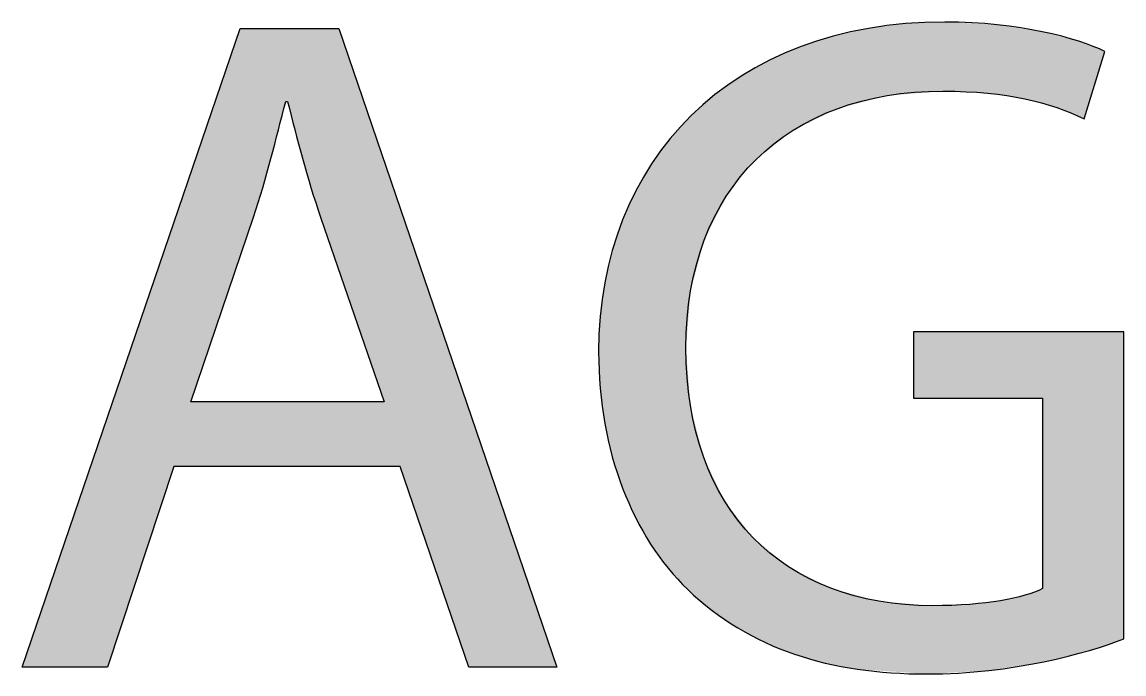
# Model space of a CAD drawing. Extents: x 0 to 360, y -268 to 0.
# Drawn here: x 327.303 to 330.787, y -194.021 to -191.958 of the extents above; entities that cross this region are included whole.
import ezdxf

# ---------------------------------------------------------------- set-up
doc = ezdxf.new("R2010")
doc.units = 0
doc.layers.add('LAYER_1', color=7, linetype='CONTINUOUS')

# ---------------------------------------------------------------- blocks, each defined once
blk = doc.blocks.new('*U409')
at = {"layer": 'LAYER_1', "color": 250}
for points in [[(327.9927, -192.7002), (327.837, -192.4354), (327.9927, -191.9792)], [(328.1429, -192.21), (328.1429, -191.9792), (328.1896, -192.3889)], [(328.1896, -192.3889), (328.1896, -191.9792), (328.2477, -192.5789)], [(328.2477, -192.5789), (328.2477, -191.9792), (328.3049, -192.7449)], [(328.3049, -192.7449), (328.3049, -191.9792), (328.4482, -193.1608)], [(327.837, -193.3648), (327.7826, -192.5949), (327.837, -192.4354)], [(328.4992, -193.3648), (328.4992, -192.549), (328.7155, -194)], [(327.7826, -193.3648), (327.5731, -193.2086), (327.7826, -192.5949)], [(327.5731, -194), (327.303, -194), (327.5731, -193.2086)]]:
    blk.add_solid(points, dxfattribs=at)
at = {"layer": 'LAYER_1', "color": 250, "extrusion": (0, 0, -1)}
for points in [[(-327.9927, -192.7002), (-327.9927, -191.9792), (-328.0348, -192.5758)], [(-328.0348, -192.5758), (-327.9927, -191.9792), (-328.0348, -191.9792)], [(-328.0348, -192.5758), (-328.0348, -191.9792), (-328.0901, -192.3908)], [(-328.0901, -192.3908), (-328.0348, -191.9792), (-328.0901, -191.9792)], [(-328.0901, -192.3908), (-328.0901, -191.9792), (-328.1367, -192.21)], [(-328.1367, -192.21), (-328.0901, -191.9792), (-328.1367, -191.9792)], [(-328.1367, -192.21), (-328.1367, -191.9792), (-328.1429, -192.21)], [(-328.1429, -192.21), (-328.1367, -191.9792), (-328.1429, -191.9792)], [(-328.1896, -192.3889), (-328.1429, -191.9792), (-328.1896, -191.9792)], [(-328.2477, -192.5789), (-328.1896, -191.9792), (-328.2477, -191.9792)], [(-328.3049, -192.7449), (-328.2477, -191.9792), (-328.3049, -191.9792)], [(-328.4482, -193.1608), (-328.3049, -191.9792), (-328.4482, -192.3995)], [(-328.4482, -193.3648), (-328.4482, -192.3995), (-328.4992, -193.3648)], [(-328.4992, -193.3648), (-328.4482, -192.3995), (-328.4992, -192.549)], [(-327.837, -193.1608), (-327.837, -192.4354), (-327.9927, -192.7002)], [(-328.7155, -194), (-328.4992, -192.549), (-328.7155, -193.1836)], [(-327.7826, -193.3648), (-327.7826, -192.5949), (-327.837, -193.3648)], [(-327.837, -193.3648), (-327.837, -193.1608), (-327.9927, -193.3648)], [(-327.9927, -193.3648), (-327.837, -193.1608), (-327.9927, -193.1608)], [(-327.9927, -193.3648), (-327.9927, -193.1608), (-328.0348, -193.3648)], [(-328.0348, -193.3648), (-327.9927, -193.1608), (-328.0348, -193.1608)], [(-328.0348, -193.3648), (-328.0348, -193.1608), (-328.0901, -193.3648)], [(-328.0901, -193.3648), (-328.0348, -193.1608), (-328.0901, -193.1608)], [(-328.0901, -193.3648), (-328.0901, -193.1608), (-328.1367, -193.3648)], [(-328.1367, -193.3648), (-328.0901, -193.1608), (-328.1367, -193.1608)], [(-328.1367, -193.3648), (-328.1367, -193.1608), (-328.1429, -193.3648)], [(-328.1429, -193.3648), (-328.1367, -193.1608), (-328.1429, -193.1608)], [(-328.1429, -193.3648), (-328.1429, -193.1608), (-328.1896, -193.3648)], [(-328.1896, -193.3648), (-328.1429, -193.1608), (-328.1896, -193.1608)], [(-328.1896, -193.3648), (-328.1896, -193.1608), (-328.2477, -193.3648)], [(-328.2477, -193.3648), (-328.1896, -193.1608), (-328.2477, -193.1608)], [(-328.2477, -193.3648), (-328.2477, -193.1608), (-328.3049, -193.3648)], [(-328.3049, -193.3648), (-328.2477, -193.1608), (-328.3049, -193.1608)], [(-328.3049, -193.3648), (-328.3049, -193.1608), (-328.4482, -193.3648)], [(-328.4482, -193.3648), (-328.3049, -193.1608), (-328.4482, -193.1608)], [(-328.7155, -194), (-328.7155, -193.1836), (-328.9939, -194)], [(-327.5731, -194), (-327.5731, -193.2086), (-327.7826, -193.3648)]]:
    blk.add_solid(points, dxfattribs=at)
blk = doc.blocks.new('*U410')
at = {"layer": 'LAYER_1', "color": 250}
for points in [[(329.9446, -192.2161), (329.8803, -192.0004), (329.9446, -191.9863)], [(329.9793, -192.2069), (329.9446, -191.9863), (329.9793, -191.9786)], [(330.0122, -192.1983), (329.9793, -191.9786), (330.0122, -191.9744)], [(330.0387, -192.1914), (330.0122, -191.9744), (330.0387, -191.971)], [(330.097, -192.1867), (330.0387, -191.971), (330.097, -191.9636)], [(330.1218, -192.1847), (330.097, -191.9636), (330.1218, -191.9626)], [(330.1638, -192.1813), (330.1218, -191.9626), (330.1638, -191.9608)], [(330.1817, -192.1799), (330.1638, -191.9608), (330.1817, -191.9601)], [(330.2148, -192.1772), (330.1817, -191.9601), (330.2148, -191.9587)], [(330.221, -192.1775), (330.2148, -191.9587), (330.221, -191.9585)], [(330.2148, -192.1772), (330.2148, -191.9587), (330.221, -192.1775)], [(330.221, -192.1775), (330.221, -191.9585), (330.2998, -192.1811)], [(330.2998, -192.1811), (330.2998, -191.9626), (330.3555, -192.1837)], [(330.3555, -192.1837), (330.3555, -191.9655), (330.3599, -192.1844)], [(330.3599, -192.1844), (330.3599, -191.9657), (330.3865, -192.1884)], [(330.3865, -192.1884), (330.3865, -191.9671), (330.3973, -192.19)], [(330.3973, -192.19), (330.3973, -191.9688), (330.4741, -192.2017)], [(330.4741, -192.2017), (330.4741, -191.9807), (330.4742, -192.2017)], [(330.4742, -192.2017), (330.4742, -191.9807), (330.5293, -192.2168)], [(329.8426, -192.2514), (329.7639, -192.0367), (329.8426, -192.0114)], [(329.86, -192.2429), (329.8426, -192.0114), (329.86, -192.0058)], [(329.8682, -192.2388), (329.86, -192.0058), (329.8682, -192.0031)], [(329.8803, -192.2329), (329.8682, -192.0031), (329.8803, -192.0004)], [(330.5293, -192.2168), (330.5293, -191.9892), (330.5297, -192.2169)], [(330.5297, -192.2169), (330.5297, -191.9893), (330.534, -192.2181)], [(330.534, -192.2181), (330.534, -191.9905), (330.5749, -192.2293)], [(330.5749, -192.2293), (330.5749, -192.0011), (330.6445, -192.2576)], [(330.6445, -192.2576), (330.6445, -192.0192), (330.6613, -192.2644)], [(329.7269, -192.3123), (329.6667, -192.0791), (329.7269, -192.0529)], [(329.7416, -192.3007), (329.7269, -192.0529), (329.7416, -192.0465)], [(329.7456, -192.2987), (329.7416, -192.0465), (329.7456, -192.0447)], [(329.7639, -192.2898), (329.7456, -192.0447), (329.7639, -192.0367)], [(329.6537, -192.3701), (329.6242, -192.103), (329.6537, -192.0864)], [(329.6667, -192.3599), (329.6537, -192.0864), (329.6667, -192.0791)], [(329.6143, -192.4043), (329.5767, -192.1297), (329.6143, -192.1085)], [(329.6242, -192.3934), (329.6143, -192.1085), (329.6242, -192.103)], [(329.5298, -192.5099), (329.524, -192.167), (329.5298, -192.1629)], [(329.5668, -192.4588), (329.5298, -192.1629), (329.5668, -192.1367)], [(329.574, -192.4488), (329.5668, -192.1367), (329.574, -192.1316)], [(329.5767, -192.4458), (329.574, -192.1316), (329.5767, -192.1297)], [(329.4849, -192.5997), (329.4602, -192.2181), (329.4849, -192.1963)], [(329.4941, -192.5812), (329.4849, -192.1963), (329.4941, -192.1882)], [(329.524, -192.5214), (329.4941, -192.1882), (329.524, -192.167)], [(329.4576, -192.6589), (329.4193, -192.2541), (329.4576, -192.2204)], [(329.4602, -192.649), (329.4576, -192.2204), (329.4602, -192.2181)], [(329.408, -192.9224), (329.4025, -192.2726), (329.408, -192.2665)], [(329.4165, -192.8178), (329.408, -192.2665), (329.4165, -192.2572)], [(329.4172, -192.8094), (329.4165, -192.2572), (329.4172, -192.2565)], [(329.4193, -192.8014), (329.4172, -192.2565), (329.4193, -192.2541)], [(329.4025, -193.7484), (329.3525, -192.3271), (329.4025, -192.2726)], [(329.346, -193.6868), (329.2938, -192.4068), (329.346, -192.3359)], [(329.3525, -193.6939), (329.346, -192.3359), (329.3525, -192.3271)], [(329.346, -193.6868), (329.346, -192.3359), (329.3525, -193.6939)], [(329.3525, -193.6939), (329.3525, -192.3271), (329.4025, -193.7484)], [(329.2938, -193.6146), (329.2907, -192.4121), (329.2938, -192.4068)], [(329.2938, -193.6146), (329.2938, -192.4068), (329.346, -193.6868)], [(329.2907, -193.6103), (329.2435, -192.4927), (329.2907, -192.4121)], [(329.2907, -193.6103), (329.2907, -192.4121), (329.2938, -193.6146)], [(329.2425, -193.5255), (329.202, -192.5843), (329.2425, -192.495)], [(329.2435, -193.5273), (329.2425, -192.495), (329.2435, -192.4927)], [(329.2425, -193.5255), (329.2425, -192.495), (329.2435, -193.5273)], [(329.2435, -193.5273), (329.2435, -192.4927), (329.2907, -193.6103)], [(329.2019, -193.433), (329.1695, -192.6803), (329.2019, -192.5845)], [(329.202, -193.4332), (329.2019, -192.5845), (329.202, -192.5843)], [(329.2019, -193.433), (329.2019, -192.5845), (329.202, -193.4332)], [(329.202, -193.4332), (329.202, -192.5843), (329.2425, -193.5255)], [(329.1691, -193.332), (329.1458, -192.7822), (329.1691, -192.6816)], [(329.1695, -193.334), (329.1691, -192.6816), (329.1695, -192.6803)], [(329.1691, -193.332), (329.1691, -192.6816), (329.1695, -193.334)], [(329.1695, -193.334), (329.1695, -192.6803), (329.2019, -193.433)], [(329.1454, -193.2256), (329.1312, -192.8896), (329.1454, -192.7838)], [(329.1458, -193.2285), (329.1454, -192.7838), (329.1458, -192.7822)], [(329.1454, -193.2256), (329.1454, -192.7838), (329.1458, -193.2285)], [(329.1458, -193.2285), (329.1458, -192.7822), (329.1691, -193.332)], [(329.131, -193.1143), (329.1262, -193.0017), (329.131, -192.8906)], [(329.1312, -193.1175), (329.131, -192.8906), (329.1312, -192.8896)], [(329.131, -193.1143), (329.131, -192.8906), (329.1312, -193.1175)], [(329.1312, -193.1175), (329.1312, -192.8896), (329.1454, -193.2256)], [(329.4025, -193.7484), (329.4025, -192.9899), (329.408, -193.7544)], [(329.408, -193.7544), (329.408, -193.0615), (329.4165, -193.7617)], [(329.4165, -193.7617), (329.4165, -193.1722), (329.4172, -193.7623)], [(329.4172, -193.7623), (329.4172, -193.1749), (329.4193, -193.7641)], [(329.4193, -193.7641), (329.4193, -193.1833), (329.4576, -193.7968)], [(329.4576, -193.7968), (329.4576, -193.3336), (329.4602, -193.799)], [(329.4602, -193.799), (329.4602, -193.3392), (329.4849, -193.8201)], [(329.4849, -193.8201), (329.4849, -193.391), (329.4941, -193.8264)], [(329.4941, -193.8264), (329.4941, -193.4104), (329.524, -193.8467)], [(329.524, -193.8467), (329.524, -193.4732), (329.5298, -193.8506)], [(329.5298, -193.8506), (329.5298, -193.4807), (329.5668, -193.8758)], [(329.5668, -193.8758), (329.5668, -193.5284), (329.574, -193.8796)], [(329.574, -193.8796), (329.574, -193.5378), (329.5767, -193.881)], [(329.5767, -193.881), (329.5767, -193.5412), (329.6143, -193.901)], [(329.6143, -193.901), (329.6143, -193.5899), (329.6242, -193.9062)], [(329.6242, -193.9062), (329.6242, -193.598), (329.6537, -193.9219)], [(329.6537, -193.9219), (329.6537, -193.6223), (329.6667, -193.9271)], [(329.6667, -193.9271), (329.6667, -193.633), (329.7269, -193.9512)], [(329.7269, -193.9512), (329.7269, -193.6825), (329.7416, -193.9571)], [(329.7416, -193.9571), (329.7416, -193.69), (329.7456, -193.9587)], [(329.7456, -193.9587), (329.7456, -193.6921), (329.7639, -193.964)], [(329.7639, -193.964), (329.7639, -193.7013), (329.8426, -193.9867)], [(329.8426, -193.9867), (329.8426, -193.7412), (329.86, -193.99)], [(329.86, -193.99), (329.86, -193.7501), (329.8682, -193.9916)], [(329.8682, -193.9916), (329.8682, -193.7523), (329.8803, -193.9939)], [(329.8803, -193.9939), (329.8803, -193.7556), (329.9446, -194.0062)], [(330.5293, -193.9835), (330.4742, -193.7723), (330.5293, -193.7515)], [(330.5297, -193.9834), (330.5293, -193.7515), (330.5297, -193.7513)], [(329.9446, -194.0062), (329.9446, -193.773), (329.9793, -194.0086)], [(329.9793, -194.0086), (329.9793, -193.7825), (330.0122, -194.0109)], [(330.0122, -194.0109), (330.0122, -193.7914), (330.0387, -194.0127)], [(330.0387, -194.0127), (330.0387, -193.7936), (330.097, -194.0168)], [(330.097, -194.0168), (330.097, -193.7984), (330.1218, -194.0185)], [(330.1218, -194.0185), (330.1218, -193.8004), (330.1638, -194.0214)], [(330.3555, -194.0106), (330.2998, -193.8012), (330.3555, -193.7946)], [(330.3599, -194.0104), (330.3555, -193.7946), (330.3599, -193.794)], [(330.3865, -194.0061), (330.3599, -193.794), (330.3865, -193.7909)], [(330.3973, -194.0044), (330.3865, -193.7909), (330.3973, -193.7896)], [(330.4741, -193.9922), (330.3973, -193.7896), (330.4741, -193.7724)], [(330.4742, -193.9922), (330.4741, -193.7724), (330.4742, -193.7723)], [(330.2148, -194.0185), (330.1817, -193.8054), (330.2148, -193.8042)], [(330.221, -194.0182), (330.2148, -193.8042), (330.221, -193.804)], [(330.2998, -194.0138), (330.221, -193.804), (330.2998, -193.8012)]]:
    blk.add_solid(points, dxfattribs=at)
at = {"layer": 'LAYER_1', "color": 250, "extrusion": (0, 0, -1)}
for points in [[(-329.9446, -192.2161), (-329.9446, -191.9863), (-329.9793, -192.2069)], [(-329.9793, -192.2069), (-329.9793, -191.9786), (-330.0122, -192.1983)], [(-330.0122, -192.1983), (-330.0122, -191.9744), (-330.0387, -192.1914)], [(-330.0387, -192.1914), (-330.0387, -191.971), (-330.097, -192.1867)], [(-330.097, -192.1867), (-330.097, -191.9636), (-330.1218, -192.1847)], [(-330.1218, -192.1847), (-330.1218, -191.9626), (-330.1638, -192.1813)], [(-330.1638, -192.1813), (-330.1638, -191.9608), (-330.1817, -192.1799)], [(-330.1817, -192.1799), (-330.1817, -191.9601), (-330.2148, -192.1772)], [(-330.2998, -192.1811), (-330.221, -191.9585), (-330.2998, -191.9626)], [(-330.3555, -192.1837), (-330.2998, -191.9626), (-330.3555, -191.9655)], [(-330.3599, -192.1844), (-330.3555, -191.9655), (-330.3599, -191.9657)], [(-330.3865, -192.1884), (-330.3599, -191.9657), (-330.3865, -191.9671)], [(-330.3973, -192.19), (-330.3865, -191.9671), (-330.3973, -191.9688)], [(-330.4741, -192.2017), (-330.3973, -191.9688), (-330.4741, -191.9807)], [(-330.4742, -192.2017), (-330.4741, -191.9807), (-330.4742, -191.9807)], [(-330.5293, -192.2168), (-330.4742, -191.9807), (-330.5293, -191.9892)], [(-329.8426, -192.2514), (-329.8426, -192.0114), (-329.86, -192.2429)], [(-329.86, -192.2429), (-329.86, -192.0058), (-329.8682, -192.2388)], [(-329.8682, -192.2388), (-329.8682, -192.0031), (-329.8803, -192.2329)], [(-329.8803, -192.2329), (-329.8803, -192.0004), (-329.9446, -192.2161)], [(-330.5297, -192.2169), (-330.5293, -191.9892), (-330.5297, -191.9893)], [(-330.534, -192.2181), (-330.5297, -191.9893), (-330.534, -191.9905)], [(-330.5749, -192.2293), (-330.534, -191.9905), (-330.5749, -192.0011)], [(-330.6445, -192.2576), (-330.5749, -192.0011), (-330.6445, -192.0192)], [(-330.6613, -192.2644), (-330.6445, -192.0192), (-330.6613, -192.0258)], [(-329.7269, -192.3123), (-329.7269, -192.0529), (-329.7416, -192.3007)], [(-329.7416, -192.3007), (-329.7416, -192.0465), (-329.7456, -192.2987)], [(-329.7456, -192.2987), (-329.7456, -192.0447), (-329.7639, -192.2898)], [(-329.7639, -192.2898), (-329.7639, -192.0367), (-329.8426, -192.2514)], [(-330.6613, -192.2644), (-330.6613, -192.0258), (-330.6789, -192.2077)], [(-330.6789, -192.2077), (-330.6613, -192.0258), (-330.6789, -192.0326)], [(-330.6789, -192.2077), (-330.6789, -192.0326), (-330.7274, -192.0515)], [(-329.6537, -192.3701), (-329.6537, -192.0864), (-329.6667, -192.3599)], [(-329.6667, -192.3599), (-329.6667, -192.0791), (-329.7269, -192.3123)], [(-329.6143, -192.4043), (-329.6143, -192.1085), (-329.6242, -192.3934)], [(-329.6242, -192.3934), (-329.6242, -192.103), (-329.6537, -192.3701)], [(-329.5298, -192.5099), (-329.5298, -192.1629), (-329.5668, -192.4588)], [(-329.5668, -192.4588), (-329.5668, -192.1367), (-329.574, -192.4488)], [(-329.574, -192.4488), (-329.574, -192.1316), (-329.5767, -192.4458)], [(-329.5767, -192.4458), (-329.5767, -192.1297), (-329.6143, -192.4043)], [(-329.4849, -192.5997), (-329.4849, -192.1963), (-329.4941, -192.5812)], [(-329.4941, -192.5812), (-329.4941, -192.1882), (-329.524, -192.5214)], [(-329.524, -192.5214), (-329.524, -192.167), (-329.5298, -192.5099)], [(-329.4576, -192.6589), (-329.4576, -192.2204), (-329.4602, -192.649)], [(-329.4602, -192.649), (-329.4602, -192.2181), (-329.4849, -192.5997)], [(-329.408, -192.9224), (-329.408, -192.2665), (-329.4165, -192.8178)], [(-329.4165, -192.8178), (-329.4165, -192.2572), (-329.4172, -192.8094)], [(-329.4172, -192.8094), (-329.4172, -192.2565), (-329.4193, -192.8014)], [(-329.4193, -192.8014), (-329.4193, -192.2541), (-329.4576, -192.6589)], [(-329.4025, -192.9899), (-329.4025, -192.2726), (-329.408, -192.9224)], [(-330.1218, -193.1488), (-330.1218, -192.939), (-330.1638, -193.1488)], [(-330.1638, -193.1488), (-330.1218, -192.939), (-330.1638, -192.939)], [(-330.1638, -193.1488), (-330.1638, -192.939), (-330.1817, -193.1488)], [(-330.1817, -193.1488), (-330.1638, -192.939), (-330.1817, -192.939)], [(-330.1817, -193.1488), (-330.1817, -192.939), (-330.2148, -193.1488)], [(-330.2148, -193.1488), (-330.1817, -192.939), (-330.2148, -192.939)], [(-330.2148, -193.1488), (-330.2148, -192.939), (-330.221, -193.1488)], [(-330.221, -193.1488), (-330.2148, -192.939), (-330.221, -192.939)], [(-330.221, -193.1488), (-330.221, -192.939), (-330.2998, -193.1488)], [(-330.2998, -193.1488), (-330.221, -192.939), (-330.2998, -192.939)], [(-330.2998, -193.1488), (-330.2998, -192.939), (-330.3555, -193.1488)], [(-330.3555, -193.1488), (-330.2998, -192.939), (-330.3555, -192.939)], [(-330.3555, -193.1488), (-330.3555, -192.939), (-330.3599, -193.1488)], [(-330.3599, -193.1488), (-330.3555, -192.939), (-330.3599, -192.939)], [(-330.3599, -193.1488), (-330.3599, -192.939), (-330.3865, -193.1488)], [(-330.3865, -193.1488), (-330.3599, -192.939), (-330.3865, -192.939)], [(-330.3865, -193.1488), (-330.3865, -192.939), (-330.3973, -193.1488)], [(-330.3973, -193.1488), (-330.3865, -192.939), (-330.3973, -192.939)], [(-330.3973, -193.1488), (-330.3973, -192.939), (-330.4741, -193.1488)], [(-330.4741, -193.1488), (-330.3973, -192.939), (-330.4741, -192.939)], [(-330.4741, -193.1488), (-330.4741, -192.939), (-330.4742, -193.1488)], [(-330.4742, -193.1488), (-330.4741, -192.939), (-330.4742, -192.939)], [(-330.4742, -193.1488), (-330.4742, -192.939), (-330.5293, -193.1488)], [(-330.5293, -193.1488), (-330.4742, -192.939), (-330.5293, -192.939)], [(-330.5293, -193.1488), (-330.5293, -192.939), (-330.5297, -193.1488)], [(-330.5297, -193.1488), (-330.5293, -192.939), (-330.5297, -192.939)], [(-330.5297, -193.9834), (-330.5297, -192.939), (-330.534, -193.9827)], [(-330.534, -193.9827), (-330.5297, -192.939), (-330.534, -192.939)], [(-330.534, -193.9827), (-330.534, -192.939), (-330.5749, -193.9726)], [(-330.5749, -193.9726), (-330.534, -192.939), (-330.5749, -192.939)], [(-330.5749, -193.9726), (-330.5749, -192.939), (-330.6445, -193.9552)], [(-330.6445, -193.9552), (-330.5749, -192.939), (-330.6445, -192.939)], [(-330.6445, -193.9552), (-330.6445, -192.939), (-330.6613, -193.9511)], [(-330.6613, -193.9511), (-330.6445, -192.939), (-330.6613, -192.939)], [(-330.6613, -193.9511), (-330.6613, -192.939), (-330.6789, -193.9467)], [(-330.6789, -193.9467), (-330.6613, -192.939), (-330.6789, -192.939)], [(-330.6789, -193.9467), (-330.6789, -192.939), (-330.7274, -193.9305)], [(-330.7274, -193.9305), (-330.6789, -192.939), (-330.7274, -192.939)], [(-330.7274, -193.9305), (-330.7274, -192.939), (-330.7874, -193.9105)], [(-330.7874, -193.9105), (-330.7274, -192.939), (-330.7874, -192.939)], [(-329.408, -193.7544), (-329.4025, -192.9899), (-329.408, -193.0615)], [(-329.4165, -193.7617), (-329.408, -193.0615), (-329.4165, -193.1722)], [(-329.4172, -193.7623), (-329.4165, -193.1722), (-329.4172, -193.1749)], [(-329.4193, -193.7641), (-329.4172, -193.1749), (-329.4193, -193.1833)], [(-329.4576, -193.7968), (-329.4193, -193.1833), (-329.4576, -193.3336)], [(-329.4602, -193.799), (-329.4576, -193.3336), (-329.4602, -193.3392)], [(-329.4849, -193.8201), (-329.4602, -193.3392), (-329.4849, -193.391)], [(-329.4941, -193.8264), (-329.4849, -193.391), (-329.4941, -193.4104)], [(-329.524, -193.8467), (-329.4941, -193.4104), (-329.524, -193.4732)], [(-329.5298, -193.8506), (-329.524, -193.4732), (-329.5298, -193.4807)], [(-329.5668, -193.8758), (-329.5298, -193.4807), (-329.5668, -193.5284)], [(-329.574, -193.8796), (-329.5668, -193.5284), (-329.574, -193.5378)], [(-329.5767, -193.881), (-329.574, -193.5378), (-329.5767, -193.5412)], [(-329.6143, -193.901), (-329.5767, -193.5412), (-329.6143, -193.5899)], [(-329.6242, -193.9062), (-329.6143, -193.5899), (-329.6242, -193.598)], [(-329.6537, -193.9219), (-329.6242, -193.598), (-329.6537, -193.6223)], [(-329.6667, -193.9271), (-329.6537, -193.6223), (-329.6667, -193.633)], [(-329.7269, -193.9512), (-329.6667, -193.633), (-329.7269, -193.6825)], [(-329.7416, -193.9571), (-329.7269, -193.6825), (-329.7416, -193.69)], [(-329.7456, -193.9587), (-329.7416, -193.69), (-329.7456, -193.6921)], [(-329.7639, -193.964), (-329.7456, -193.6921), (-329.7639, -193.7013)], [(-329.8426, -193.9867), (-329.7639, -193.7013), (-329.8426, -193.7412)], [(-329.86, -193.99), (-329.8426, -193.7412), (-329.86, -193.7501)], [(-329.8682, -193.9916), (-329.86, -193.7501), (-329.8682, -193.7523)], [(-329.8803, -193.9939), (-329.8682, -193.7523), (-329.8803, -193.7556)], [(-329.9446, -194.0062), (-329.8803, -193.7556), (-329.9446, -193.773)], [(-330.5293, -193.9835), (-330.5293, -193.7515), (-330.5297, -193.9834)], [(-329.9793, -194.0086), (-329.9446, -193.773), (-329.9793, -193.7825)], [(-330.0122, -194.0109), (-329.9793, -193.7825), (-330.0122, -193.7914)], [(-330.0387, -194.0127), (-330.0122, -193.7914), (-330.0387, -193.7936)], [(-330.097, -194.0168), (-330.0387, -193.7936), (-330.097, -193.7984)], [(-330.1218, -194.0185), (-330.097, -193.7984), (-330.1218, -193.8004)], [(-330.1638, -194.0214), (-330.1218, -193.8004), (-330.1638, -193.8039)], [(-330.3555, -194.0106), (-330.3555, -193.7946), (-330.3599, -194.0104)], [(-330.3599, -194.0104), (-330.3599, -193.794), (-330.3865, -194.0061)], [(-330.3865, -194.0061), (-330.3865, -193.7909), (-330.3973, -194.0044)], [(-330.3973, -194.0044), (-330.3973, -193.7896), (-330.4741, -193.9922)], [(-330.4741, -193.9922), (-330.4741, -193.7724), (-330.4742, -193.9922)], [(-330.4742, -193.9922), (-330.4742, -193.7723), (-330.5293, -193.9835)], [(-330.1638, -194.0214), (-330.1638, -193.8039), (-330.1817, -194.0204)], [(-330.1817, -194.0204), (-330.1638, -193.8039), (-330.1817, -193.8054)], [(-330.1817, -194.0204), (-330.1817, -193.8054), (-330.2148, -194.0185)], [(-330.2148, -194.0185), (-330.2148, -193.8042), (-330.221, -194.0182)], [(-330.221, -194.0182), (-330.221, -193.804), (-330.2998, -194.0138)], [(-330.2998, -194.0138), (-330.2998, -193.8012), (-330.3555, -194.0106)]]:
    blk.add_solid(points, dxfattribs=at)
blk = doc.blocks.new('BLOCK_49')
at = {"layer": 'LAYER_1'}
blk.add_lwpolyline([(327.7826, -193.3648), (327.5731, -194), (327.303, -194), (327.9927, -191.9792), (328.3049, -191.9792), (328.9939, -194), (328.7155, -194), (328.4992, -193.3648), (327.7826, -193.3648)], dxfattribs=at)
for points, knots in [([(330.7874, -193.9105), (330.6703, -193.9553), (330.4367, -194.0214), (330.1638, -194.0214), (329.8579, -194.0214), (329.6064, -193.9432), (329.408, -193.7544), (329.2343, -193.5866), (329.1262, -193.3165), (329.1262, -193.0017), (329.1262, -192.3991), (329.543, -191.9585), (330.221, -191.9585), (330.4546, -191.9585), (330.6406, -192.0095), (330.7274, -192.0515), (330.7274, -192.0515), (330.6613, -192.2644), (330.6613, -192.2644), (330.5538, -192.2134), (330.4188, -192.1772), (330.2148, -192.1772), (329.7229, -192.1772), (329.4025, -192.4828), (329.4025, -192.9899), (329.4025, -193.5026), (329.7077, -193.8054), (330.1817, -193.8054), (330.3526, -193.8054), (330.4698, -193.7813), (330.5297, -193.7513), (330.5297, -193.7513), (330.5297, -193.1488), (330.5297, -193.1488), (330.5297, -193.1488), (330.1218, -193.1488), (330.1218, -193.1488), (330.1218, -193.1488), (330.1218, -192.939), (330.1218, -192.939), (330.1218, -192.939), (330.7874, -192.939), (330.7874, -192.939), (330.7874, -192.939), (330.7874, -193.9105), (330.7874, -193.9105)], [0, 0, 0, 0, 1, 1, 1, 2, 2, 2, 3, 3, 3, 4, 4, 4, 5, 5, 5, 6, 6, 6, 7, 7, 7, 8, 8, 8, 9, 9, 9, 10, 10, 10, 11, 11, 11, 12, 12, 12, 13, 13, 13, 14, 14, 14, 15, 15, 15, 15]), ([(328.4482, -193.1608), (328.4482, -193.1608), (328.2477, -192.5789), (328.2477, -192.5789), (328.2029, -192.447), (328.1726, -192.3271), (328.1429, -192.21), (328.1429, -192.21), (328.1367, -192.21), (328.1367, -192.21), (328.1064, -192.3271), (328.0768, -192.4532), (328.0348, -192.5758), (328.0348, -192.5758), (327.837, -193.1608), (327.837, -193.1608), (327.837, -193.1608), (328.4482, -193.1608), (328.4482, -193.1608)], [0, 0, 0, 0, 1, 1, 1, 2, 2, 2, 3, 3, 3, 4, 4, 4, 5, 5, 5, 6, 6, 6, 6])]:
    blk.add_open_spline(points, degree=3, knots=knots, dxfattribs=at)
at = {"layer": 'LAYER_1', "color": 250}
for name in ['*U409', '*U410']:
    blk.add_blockref(name, (0, 0), dxfattribs=at)
blk = doc.blocks.new('BLOCK_20')
at = {"layer": 'LAYER_1'}
blk.add_blockref('BLOCK_49', (0, 0), dxfattribs=at)
blk = doc.blocks.new('BLOCK_17')
at = {"layer": 'LAYER_1'}
blk.add_blockref('BLOCK_20', (0, 0), dxfattribs=at)

msp = doc.modelspace()

# ---------------------------------------------------------------- block references
at = {"layer": 'LAYER_1'}
msp.add_blockref('BLOCK_17', (0, 0), dxfattribs=at)

doc.saveas('drawing.dxf')
